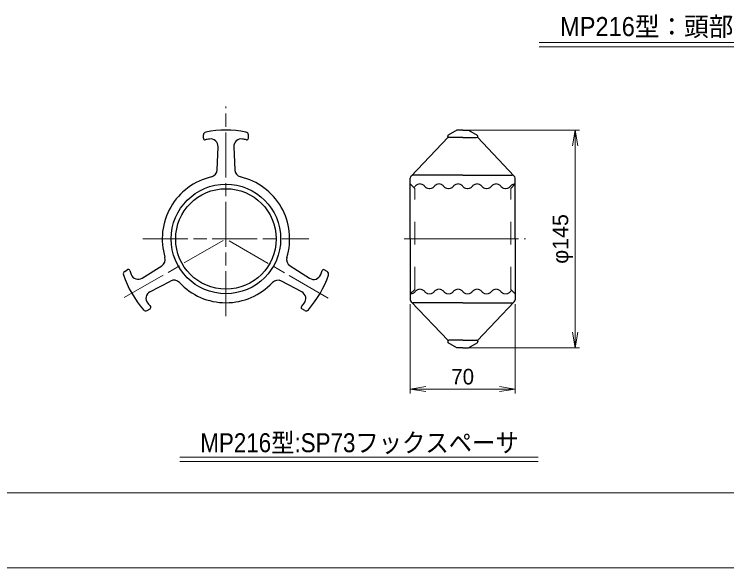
# Model space of a CAD drawing. Units: millimetres at full size, sheet at 1:2.5; details may follow other scales. Extents: x 6058 to 8158, y -37 to 1448.
# Drawn here: x 7165.7 to 7640.9, y -37.1 to 331.6 of the extents above; entities that cross this region are included whole.
import ezdxf
from ezdxf.enums import TextEntityAlignment as Align

# ---------------------------------------------------------------- set-up
doc = ezdxf.new("R2010")
doc.units = ezdxf.units.MM
doc.header["$LTSCALE"] = 2.5
doc.linetypes.add('CHAIN', pattern=[18.5, 12, -1.5, 3.5, -1.5])
doc.linetypes.add('DASHED_SPACED', pattern=[12, 6, -6])
for name, color, linetype, lineweight in [('1外形線', 7, 'Continuous', 30), ('3隠れ線', 2, 'DASHED_SPACED', 13), ('4中心線', 1, 'CHAIN', 15), ('6寸法線', 4, 'Continuous', 13), ('7枠', 7, 'Continuous', 13)]:
    doc.layers.add(name, color=color, linetype=linetype, lineweight=lineweight)
doc.styles.add('ＭＳ Ｐゴシック', font='')
doc.styles.get('ＭＳ Ｐゴシック').set_extended_font_data('MS PGothic')

# ---------------------------------------------------------------- blocks, each defined once
blk = doc.blocks.new('open_arrow')
at = {"color": 0, "linetype": 'Continuous', "lineweight": -2}
blk.add_lwpolyline([(7.5, 1.25), (0, 0), (7.5, -1.25)], dxfattribs=at)

msp = doc.modelspace()

# ---------------------------------------------------------------- linework, layer by layer
at = {"layer": '1外形線'}
for p, q in [((7460.81, 254.428), (7455.125, 251.146)), ((7464.75, 254.428), (7460.81, 254.428)), ((7464.75, 254.428), (7468.69, 254.428)), ((7468.69, 254.428), (7474.375, 251.146)), ((7291.857, 248.982), (7291.857, 251.219)), ((7321.857, 248.982), (7321.857, 251.219)), ((7454.97, 249.648), (7430.336, 223.842)), ((7454.75, 250.178), (7454.75, 250.497)), ((7464.75, 249.428), (7455.5, 249.428)), ((7464.75, 249.428), (7474, 249.428)), ((7474.531, 249.648), (7499.164, 223.842)), ((7474.75, 250.178), (7474.75, 250.497)), ((7301.014, 227.977), (7301.625, 243.388)), ((7312.089, 243.388), (7312.699, 227.977)), ((7464.75, 224.428), (7431.75, 224.428)), ((7464.75, 224.428), (7497.75, 224.428)), ((7429.75, 181.928), (7429.75, 222.428)), ((7499.75, 181.928), (7499.75, 222.428)), ((7429.75, 181.928), (7429.75, 141.428)), ((7499.75, 181.928), (7499.75, 141.428)), ((7250.987, 155.79), (7264.037, 164.01)), ((7349.658, 163.964), (7362.698, 155.73)), ((7239.326, 160.346), (7241.264, 161.463)), ((7374.365, 160.273), (7372.427, 161.392)), ((7256.209, 146.722), (7269.868, 153.884)), ((7357.466, 146.668), (7343.815, 153.844)), ((7454.97, 114.209), (7430.336, 140.014)), ((7464.75, 139.428), (7431.75, 139.428)), ((7464.75, 139.428), (7497.75, 139.428)), ((7474.531, 114.209), (7499.164, 140.014)), ((7254.298, 134.349), (7256.236, 135.466)), ((7359.365, 134.292), (7357.427, 135.411)), ((7464.75, 114.428), (7455.5, 114.428)), ((7464.75, 114.428), (7474, 114.428)), ((7454.75, 113.678), (7454.75, 113.36)), ((7460.81, 109.428), (7455.125, 112.711)), ((7464.75, 109.428), (7460.81, 109.428)), ((7464.75, 109.428), (7468.69, 109.428)), ((7468.69, 109.428), (7474.375, 112.711)), ((7474.75, 113.678), (7474.75, 113.36))]:
    msp.add_line(p, q, dxfattribs=at)
for radius in [36.5, 33.5]:
    msp.add_circle((7306.857, 181.928), radius, dxfattribs=at)
for centre, radius, start, end in [((7293.857, 251.219), 2, 100.62599, 180), ((7306.857, 181.928), 72.5, 79.37401, 100.62599), ((7319.857, 251.219), 2, 0, 79.37401), ((7292.857, 248.982), 1, 180, 281.79318), ((7306.857, 181.928), 67.5, 99.41875, 101.79318), ((7296.629, 243.586), 5, 357.73117, 99.41875), ((7317.085, 243.586), 5, 80.58125, 182.26883), ((7306.857, 181.928), 67.5, 78.20682, 80.58125), ((7320.857, 248.982), 1, 258.20682, 0), ((7455.5, 250.497), 0.75, 120, 180), ((7455.5, 250.178), 0.75, 180, 270), ((7474, 250.178), 0.75, 270, 0), ((7474, 250.497), 0.75, 0, 60), ((7296.018, 228.175), 5, 283.19002, 357.73117), ((7317.695, 228.175), 5, 182.26883, 256.80998), ((7431.75, 222.428), 2, 90, 180), ((7497.75, 222.428), 2, 0, 90), ((7306.857, 181.928), 42.5, 103.19002, 196.748), ((7306.857, 181.928), 42.5, 343.19002, 76.80998), ((7261.372, 168.241), 5, 302.20685, 16.748), ((7352.327, 168.191), 5, 163.19002, 237.73117), ((7241.763, 160.596), 1, 18.14483, 119.93801), ((7240.324, 158.613), 2, 119.93801, 199.31203), ((7306.857, 181.928), 72.5, 199.31203, 220.564), ((7306.857, 181.928), 67.5, 198.14483, 200.51926), ((7248.322, 160.021), 5, 200.51926, 302.20685), ((7306.857, 181.928), 72.5, 319.37401, 340.62599), ((7365.368, 159.957), 5, 237.73117, 339.41875), ((7306.857, 181.928), 67.5, 339.41875, 341.79318), ((7371.927, 160.526), 1, 60, 161.79318), ((7373.365, 158.541), 2, 340.62599, 60), ((7272.19, 149.456), 5, 43.12803, 117.66918), ((7306.857, 181.928), 42.5, 223.12803, 316.80998), ((7341.489, 149.418), 5, 62.26883, 136.80998), ((7258.531, 142.294), 5, 117.66918, 219.35677), ((7355.14, 142.242), 5, 320.58125, 62.26883), ((7306.857, 181.928), 67.5, 219.35677, 221.7312), ((7306.857, 181.928), 67.5, 318.20682, 320.58125), ((7431.75, 141.428), 2, 180, 270), ((7497.75, 141.428), 2, 270, 0), ((7253.299, 136.082), 2, 220.564, 299.93801), ((7255.737, 136.332), 1, 299.93801, 41.7312), ((7357.927, 136.277), 1, 138.20682, 240), ((7360.365, 136.024), 2, 240, 319.37401), ((7455.5, 113.678), 0.75, 90, 180), ((7474, 113.678), 0.75, 0, 90), ((7455.5, 113.36), 0.75, 180, 240), ((7474, 113.36), 0.75, 300, 0)]:
    msp.add_arc(centre, radius, start, end, dxfattribs=at)
at = {"layer": '3隠れ線'}
for p, q in [((7432.75, 215.578), (7429.75, 218.578)), ((7499.75, 218.578), (7496.75, 215.578)), ((7432.75, 148.278), (7432.75, 215.578)), ((7496.75, 148.278), (7496.75, 215.578)), ((7432.75, 148.278), (7429.75, 145.278)), ((7499.75, 145.278), (7496.75, 148.278))]:
    msp.add_line(p, q, dxfattribs=at)
for centre, start, end in [((7436.25, 214.578), 37.31884, 142.68116), ((7448.95, 214.578), 37.31884, 142.68116), ((7461.662, 214.578), 37.31884, 142.68116), ((7474.326, 214.578), 37.31884, 142.68116), ((7487.026, 214.578), 37.31884, 142.68116), ((7499.726, 214.578), 89.65185, 142.68116), ((7429.9, 219.428), 304.81793, 322.68116), ((7442.6, 219.428), 217.31884, 322.68116), ((7455.3, 219.428), 217.31884, 322.68116), ((7467.976, 219.428), 217.31884, 322.68116), ((7480.676, 219.428), 217.31884, 322.68116), ((7493.376, 219.428), 217.31884, 322.68116), ((7436.25, 144.428), 37.31884, 142.68116), ((7448.975, 144.428), 37.31884, 142.68116), ((7461.662, 144.428), 37.31884, 142.68116), ((7474.35, 144.428), 37.31884, 142.68116), ((7487.05, 144.428), 37.31884, 142.68116), ((7499.75, 144.428), 126.35799, 142.68116), ((7429.888, 149.278), 268.05858, 322.68116), ((7442.625, 149.278), 217.31884, 322.68116), ((7455.325, 149.278), 217.31884, 322.68116), ((7468, 149.278), 217.31884, 322.68116), ((7480.7, 149.278), 217.31884, 322.68116), ((7493.4, 149.278), 217.31884, 322.68116)]:
    msp.add_arc(centre, 4, start, end, dxfattribs=at)
at = {"layer": '4中心線'}
for p, q in [((7306.857, 130.424), (7306.857, 270.232)), ((7238.983, 142.839), (7306.857, 181.928)), ((7251.528, 181.928), (7362.186, 181.928)), ((7375.07, 142.545), (7306.857, 181.928)), ((7425.647, 181.928), (7506.545, 181.928)), ((7432.636, 181.928), (7499.75, 181.928))]:
    msp.add_line(p, q, dxfattribs=at)
at = {"layer": '6寸法線'}
for p, q in [((7515.654, 312.921), (7725.138, 312.921)), ((7515.654, 309.921), (7725.138, 309.921)), ((7467.75, 254.428), (7542.75, 254.428)), ((7539.75, 254.428), (7539.75, 109.428)), ((7429.75, 138.428), (7429.75, 78.928)), ((7499.75, 138.428), (7499.75, 78.928)), ((7467.75, 109.428), (7542.75, 109.428)), ((7429.75, 81.928), (7499.75, 81.928)), ((7276.214, 36.578), (7515.064, 36.578)), ((7276.214, 33.578), (7515.064, 33.578))]:
    msp.add_line(p, q, dxfattribs=at)
at = {"layer": '7枠'}
for p, q in [((6107.65, 12.859), (8107.65, 12.859)), ((6057.65, -37.141), (8157.65, -37.141))]:
    msp.add_line(p, q, dxfattribs=at)

# ---------------------------------------------------------------- block references
at = {"layer": '6寸法線', "xscale": 1.4, "yscale": 1.4}
for p, rotation in [((7539.75, 254.428), 270), ((7539.75, 109.428), 90), ((7499.75, 81.928), 180)]:
    msp.add_blockref('open_arrow', p, dxfattribs=dict(at, rotation=rotation))
msp.add_blockref('open_arrow', (7429.75, 81.928), dxfattribs=at)

# ---------------------------------------------------------------- texts
at = {"layer": '6寸法線', "color": 7, "style": 'ＭＳ Ｐゴシック'}
for s, width, p in [('MP216型：頭部支圧部品', 0.95, (7620.291, 323.453)), ('MP216型:SP73フックスペーサ', 0.9, (7395.914, 46.151))]:
    msp.add_text(s, height=12.67, dxfattribs=dict(at, width=width)).set_placement(p, align=Align.MIDDLE_CENTER)
at = {"layer": '6寸法線', "style": 'ＭＳ Ｐゴシック', "width": 1.05}
msp.add_text('φ145', height=10.39, rotation=90, dxfattribs=at).set_placement((7529.919, 181.928), align=Align.MIDDLE_CENTER)
at = {"layer": '6寸法線', "style": 'ＭＳ Ｐゴシック'}
msp.add_text('70', height=10.39, dxfattribs=at).set_placement((7464.75, 90.178), align=Align.MIDDLE_CENTER)

doc.saveas('drawing.dxf')
